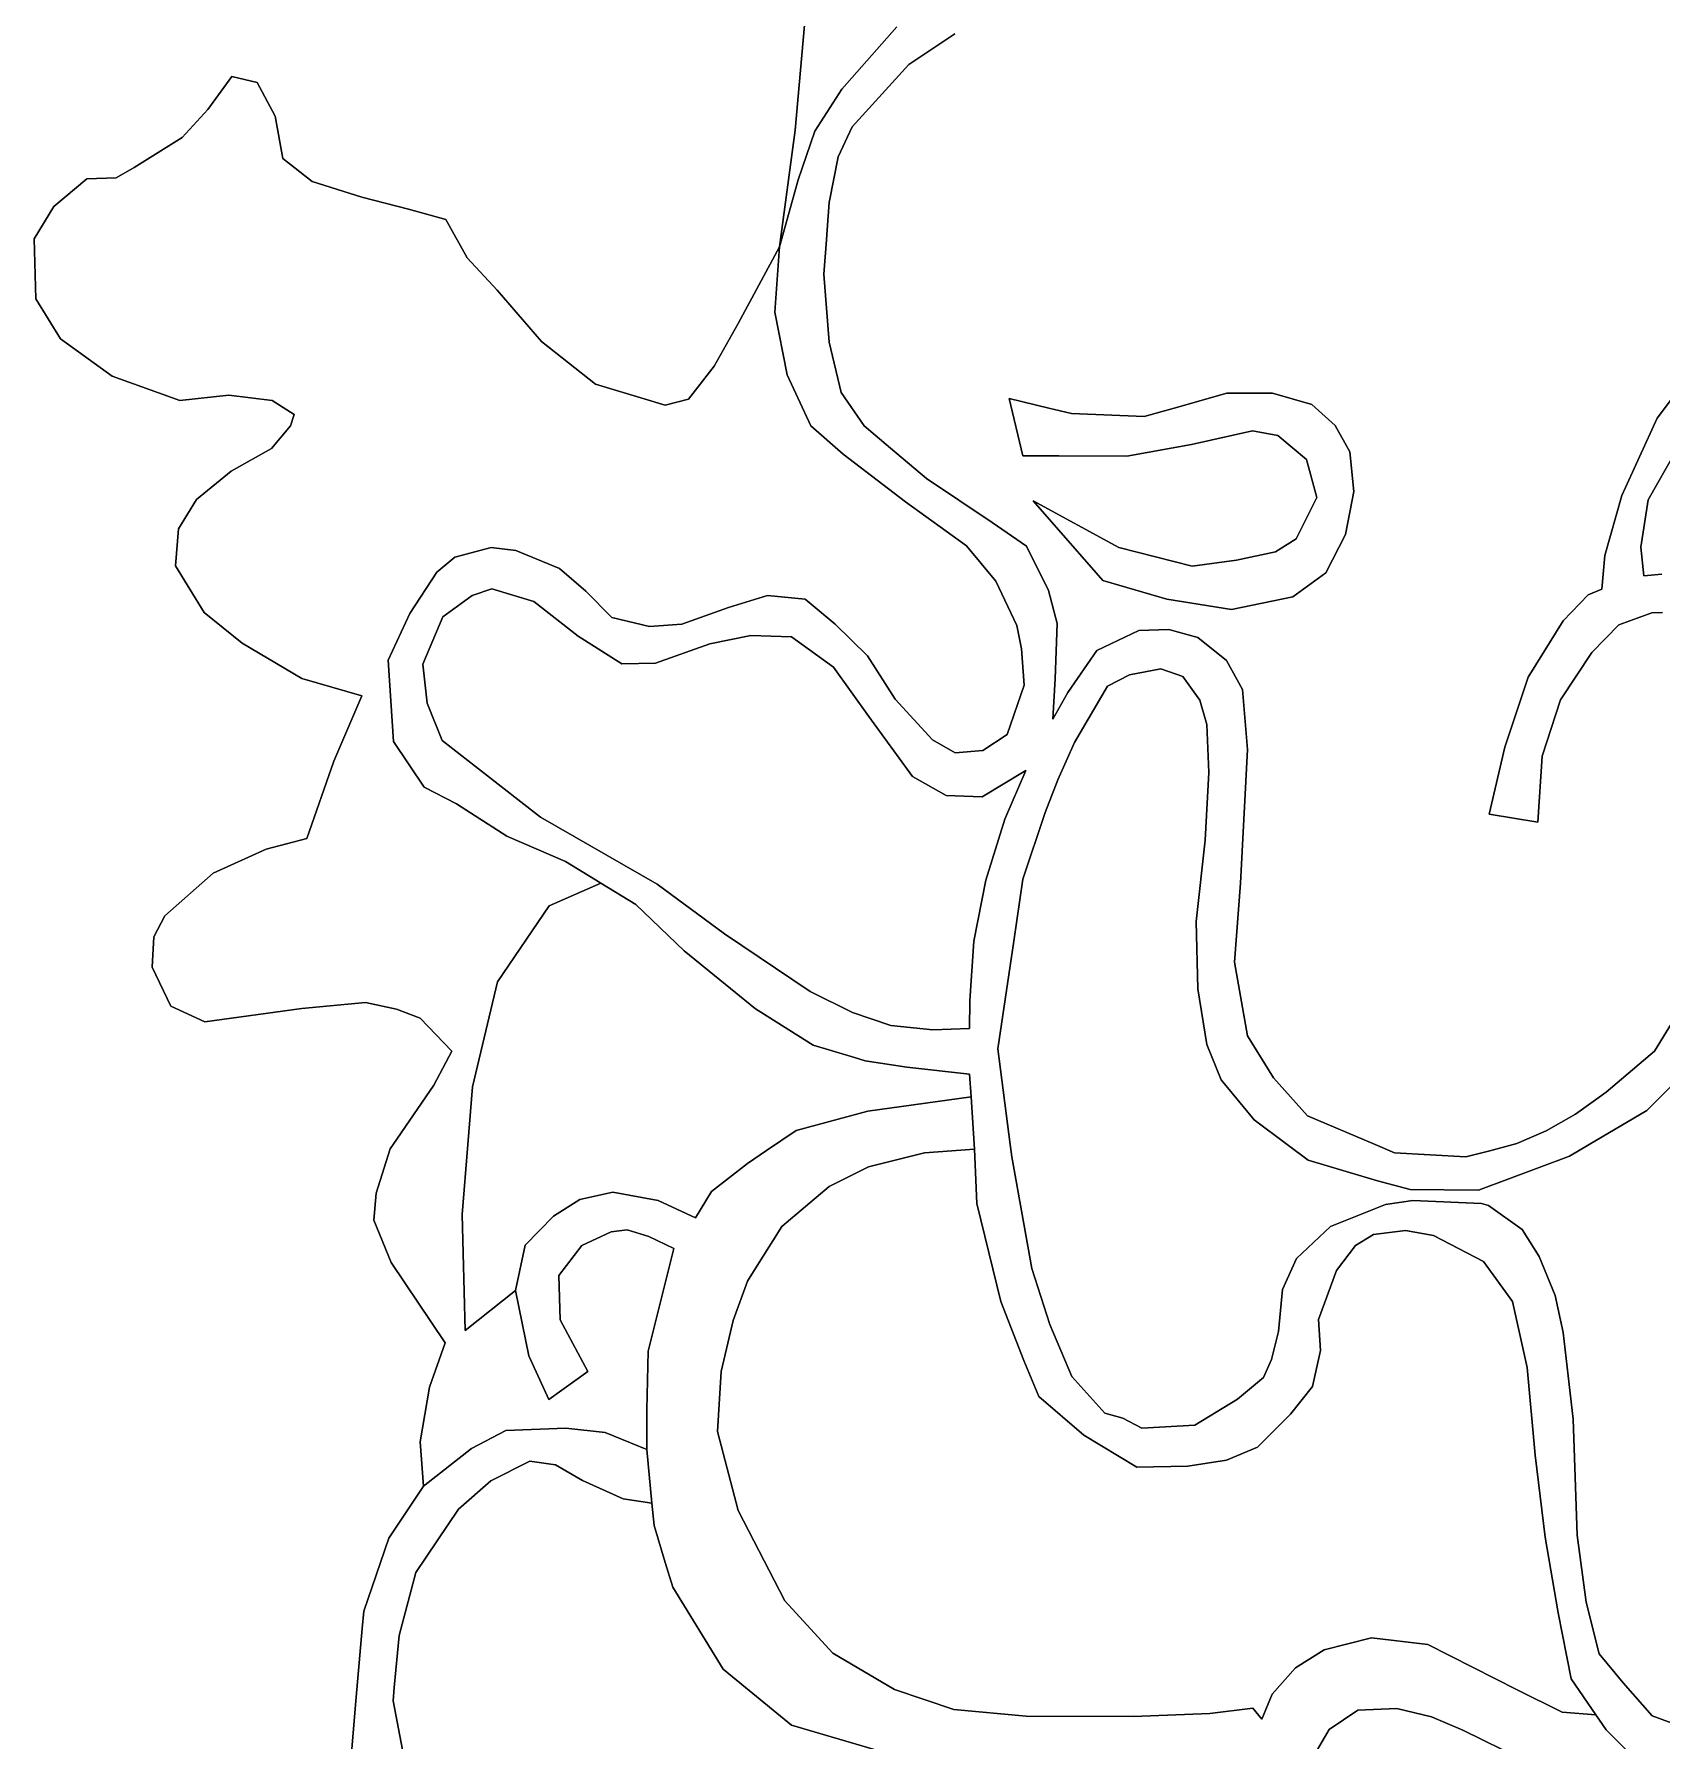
# Model space of a CAD drawing. Header units: inches. Extents: x 288635 to 1232953, y 676945 to 1655780.
# Drawn here: x 515833 to 529630, y 1168717 to 1183190 of the extents above; entities that cross this region are included whole.
import ezdxf

# ---------------------------------------------------------------- set-up
doc = ezdxf.new("R2010")
doc.units = ezdxf.units.IN
doc.header["$MEASUREMENT"] = 0

msp = doc.modelspace()

# ---------------------------------------------------------------- linework, layer by layer
at = {"color": 1}
for points in [[(522374.8789, 1183392.5384), (522283.4387, 1182376.5364), (522151.3585, 1181385.9344), (521800.8378, 1180735.6931), (521597.6374, 1180375.0124), (521379.1969, 1180095.6118), (521181.0765, 1180044.8117), (520591.7953, 1180222.6121), (520134.5944, 1180583.2928), (519758.6737, 1181020.1737), (519504.6732, 1181294.4942), (519321.7928, 1181619.6149), (519006.8322, 1181705.975), (518610.5914, 1181807.5752), (518190.5795, 1181941.6649), (517941.659, 1182134.7053), (517875.6189, 1182495.386), (517723.2186, 1182779.8666), (517509.8582, 1182830.6667), (517306.6578, 1182551.2661), (517088.2173, 1182312.5057), (516681.8165, 1182058.5052), (516529.4162, 1181972.145), (516280.4957, 1181961.985), (516001.0951, 1181728.3045), (515833.4548, 1181453.984), (515848.6948, 1180945.9829), (516056.9753, 1180605.6223), (516493.8561, 1180290.6616), (517067.8973, 1180082.3812), (517484.4581, 1180128.1013), (517850.2188, 1180082.3812), (518036.5823, 1179964.7889), (518006.9168, 1179869.5514), (517844.3565, 1179676.511), (517503.9958, 1179483.4706), (517209.3552, 1179244.7101), (517056.9549, 1178995.7896), (517031.5549, 1178680.829), (517275.3954, 1178284.5882), (517595.436, 1178025.5077), (518103.437, 1177725.7871), (518611.438, 1177578.4668), (518372.6776, 1177024.7457), (518144.0771, 1176369.4244), (517798.6364, 1176277.9842), (517351.5955, 1176074.7838), (516940.1147, 1175714.1031), (516848.6745, 1175536.3027), (516833.4345, 1175277.2222), (516990.9148, 1174947.0215), (517280.4754, 1174814.9413), (518103.437, 1174926.7015), (518641.9181, 1174977.5016), (518906.0786, 1174921.6215), (519104.199, 1174845.4213), (519373.4396, 1174566.0208), (519221.0393, 1174276.4602), (518875.4022, 1173774.5763), (518850.1985, 1173737.9791), (518733.3583, 1173362.0583), (518713.0383, 1173133.4579), (518860.3585, 1172772.7772), (519317.5595, 1172092.0558), (519185.4792, 1171716.1351), (519104.199, 1171253.8541), (519134.6791, 1170877.9334), (518840.0385, 1170435.9725), (518626.6781, 1169816.2113), (518614.2168, 1169671.2452), (518564.0692, 1169087.8613), (518523.5189, 1168616.1259)], [(523146.8339, 1183251.5755), (522679.473, 1182723.2544), (522450.8725, 1182367.6537), (522308.6322, 1181956.1729), (522151.3585, 1181385.9344), (522151.3585, 1181385.9344), (522283.4387, 1182376.5364), (522374.8789, 1183392.5384)], [(529387.0195, 1168582.537), (529158.4191, 1168811.1375), (529070.6091, 1168939.0892), (528862.0852, 1169242.9383), (528752.0183, 1169801.7394), (528641.9514, 1170445.2074), (528557.2845, 1171139.4754), (528489.5511, 1171884.5436), (528362.5508, 1172443.3447), (528117.017, 1172782.0121), (527693.6828, 1173002.1458), (527456.6157, 1173044.4793), (527185.6818, 1173010.6125), (527033.2815, 1172917.479), (526872.4145, 1172705.8119), (526720.0142, 1172290.9444), (526736.9476, 1172028.4772), (526669.2141, 1171723.6766), (526482.9471, 1171486.6095), (526203.5465, 1171207.2089), (525941.0793, 1171097.142), (525610.8787, 1171046.3419), (525179.0778, 1171037.8752), (524730.3436, 1171308.8091), (524349.3428, 1171639.0098), (524222.3425, 1171943.8104), (524027.6088, 1172443.3447), (523824.4084, 1173273.0797), (523802.7749, 1173734.5958), (523774.8139, 1174177.8635), (523761.9111, 1174371.4055), (523228.9225, 1174431.6126), (522878.0281, 1174483.7808), (522786.6935, 1174510.9868), (522435.6325, 1174615.5582), (521992.0525, 1174897.4163), (521947.9515, 1174925.4388), (521343.4303, 1175418.1998), (520931.9495, 1175809.3606), (520637.2218, 1175989.7163), (520591.5888, 1176017.641), (520337.5883, 1176175.1213), (519839.7473, 1176388.4818), (519413.0265, 1176662.8023), (519138.7059, 1176805.0426), (518879.6254, 1177191.1234), (518833.9053, 1177882.0047), (519016.7857, 1178278.2455), (519245.3861, 1178628.7662), (519397.7864, 1178755.7665), (519707.667, 1178837.0467), (519915.9475, 1178811.6466), (520286.7882, 1178659.2463), (520510.3086, 1178466.2059), (520728.7491, 1178242.6855), (521048.7897, 1178166.4853), (521323.1103, 1178186.8054), (521719.3511, 1178329.0456), (522049.5517, 1178430.6458), (522369.5924, 1178400.1658), (522623.5929, 1178186.8054), (522897.9134, 1177917.5648), (523131.5939, 1177551.8041), (523446.5545, 1177206.3634), (523639.5949, 1177094.6032), (523873.2754, 1177114.9232), (524081.5558, 1177252.0835), (524223.7961, 1177668.6443), (524203.476, 1177978.5249), (524162.836, 1178176.6453), (523985.0356, 1178552.5661), (523736.1151, 1178852.2867), (523217.9541, 1179223.1274), (522689.633, 1179629.5282), (522415.3125, 1179868.2887), (522217.1921, 1180300.0896), (522110.5119, 1180833.4906), (522151.3585, 1181385.9344), (522308.6322, 1181956.1729), (522450.8725, 1182367.6537), (522679.473, 1182723.2544), (523146.8339, 1183251.5755)], [(523636.4202, 1183192.0167), (523248.4341, 1182931.5348), (522765.8332, 1182403.2138), (522648.9929, 1182149.2133), (522572.7928, 1181763.1325), (522555.4407, 1181531.7708), (522549.079, 1181446.9482), (522527.0727, 1181153.5313), (522572.7928, 1180579.4901), (522674.393, 1180152.7693), (522867.4334, 1179868.2887), (523090.9538, 1179680.3283), (523395.7544, 1179421.2478), (523954.5555, 1179050.4071), (524244.1161, 1178847.2067), (524432.0765, 1178471.2859), (524503.1966, 1178191.8854), (524487.9566, 1177724.5244), (524467.4535, 1177382.3007), (524594.8766, 1177608.0217), (524840.4104, 1177963.6224), (525196.0112, 1178132.9561), (525450.0117, 1178141.4228), (525695.5455, 1178073.6893), (525941.0793, 1177878.9556), (526076.5463, 1177633.4218), (526118.8797, 1177125.4207), (526059.6129, 1175990.8851), (526008.8128, 1175322.0171), (526118.8797, 1174695.4826), (526339.0134, 1174339.8818), (526626.8807, 1174018.1479), (527199.6031, 1173774.5763), (527363.4822, 1173704.8806), (527968.6384, 1173671.0138), (528171.8388, 1173721.8139), (528369.6975, 1173774.5763), (528400.4392, 1173782.7741), (528649.3597, 1173889.4543), (528898.2802, 1174031.6946), (529157.3607, 1174219.6549), (529568.8416, 1174565.0956), (529909.2023, 1175123.8967)], [(529909.2023, 1175123.8967), (529568.8416, 1174565.0956), (529157.3607, 1174219.6549), (528898.2802, 1174031.6946), (528649.3597, 1173889.4543), (528400.4392, 1173782.7741), (528369.6975, 1173774.5763), (528171.8388, 1173721.8139), (527968.6384, 1173671.0138), (527363.4822, 1173704.8806), (527199.6031, 1173774.5763), (526626.8807, 1174018.1479), (526339.0134, 1174339.8818), (526118.8797, 1174695.4826), (526008.8128, 1175322.0171), (526059.6129, 1175990.8851), (526118.8797, 1177125.4207), (526076.5463, 1177633.4218), (525941.0793, 1177878.9556), (525695.5455, 1178073.6893), (525450.0117, 1178141.4228), (525196.0112, 1178132.9561), (524840.4104, 1177963.6224), (524594.8766, 1177608.0217), (524467.4535, 1177382.3007), (524487.9566, 1177724.5244), (524503.1966, 1178191.8854), (524432.0765, 1178471.2859), (524244.1161, 1178847.2067), (523954.5555, 1179050.4071), (523395.7544, 1179421.2478), (523090.9538, 1179680.3283), (522867.4334, 1179868.2887), (522674.393, 1180152.7693), (522572.7928, 1180579.4901), (522527.0727, 1181153.5313), (522549.079, 1181446.9482), (522555.4407, 1181531.7708), (522572.7928, 1181763.1325), (522648.9929, 1182149.2133), (522765.8332, 1182403.2138), (523248.4341, 1182931.5348), (523636.4202, 1183192.0167)], [(529634.8965, 1178284.6679), (529544.1438, 1178281.9589), (529264.7432, 1178180.3587), (529036.1428, 1177946.6782), (528771.9823, 1177545.3574), (528614.5019, 1177067.8364), (528578.9419, 1176509.0353), (528167.461, 1176575.0755), (528299.5413, 1177144.0366), (528497.6617, 1177738.3978), (528792.3023, 1178215.9187), (529005.6627, 1178434.3592), (529121.0203, 1178483.5558), (529147.903, 1178769.6399), (529290.1433, 1179277.6409), (529589.8639, 1179932.9622), (529954.6829, 1180416.3474)], [(529954.6829, 1180416.3474), (529589.8639, 1179932.9622), (529290.1433, 1179277.6409), (529147.903, 1178769.6399), (529121.0203, 1178483.5558), (529005.6627, 1178434.3592), (528792.3023, 1178215.9187), (528497.6617, 1177738.3978), (528299.5413, 1177144.0366), (528167.461, 1176575.0755), (528578.9419, 1176509.0353), (528614.5019, 1177067.8364), (528771.9823, 1177545.3574), (529036.1428, 1177946.6782), (529264.7432, 1178180.3587), (529544.1438, 1178281.9589), (529634.8965, 1178284.6679)], [(529747.3442, 1179653.5616), (529513.6637, 1179242.0808), (529452.7036, 1178840.76), (529452.7036, 1178840.76), (529477.1577, 1178595.4308), (529630.504, 1178612.1595)], [(529630.504, 1178612.1595), (529477.1577, 1178595.4308), (529452.7036, 1178840.76), (529513.6637, 1179242.0808), (529747.3442, 1179653.5616)], [(529954.6829, 1174518.2402), (529502.8014, 1174062.1746), (529014.6412, 1173774.5763), (528847.4801, 1173676.0938), (528075.3186, 1173386.5333), (527496.1974, 1173391.6133), (527219.5485, 1173467.8134), (526632.5957, 1173642.4388), (526455.0976, 1173774.5763), (526175.3948, 1173982.7995), (525895.9942, 1174323.1601), (525774.074, 1174622.8807), (525697.8738, 1175095.3217), (525682.6338, 1175664.2828), (525758.834, 1176355.1642), (525789.314, 1176929.2054), (525774.074, 1177335.6062), (525713.1139, 1177543.8866), (525570.8736, 1177742.007), (525382.9132, 1177808.0471), (525118.7527, 1177757.247), (524930.7923, 1177660.7268), (524651.3917, 1177183.2059), (524509.1515, 1176868.2452), (524402.4712, 1176588.8447), (524214.5109, 1176024.9635), (524137.6757, 1175499.8175), (524002.2088, 1174585.4157), (524107.3175, 1173774.5763), (524120.7423, 1173671.0138), (524290.076, 1172722.7453), (524442.4763, 1172248.611), (524628.7434, 1171808.3434), (524908.1439, 1171495.0762), (525060.5442, 1171452.7427), (525221.4112, 1171368.0759), (525670.1454, 1171393.4759), (526034.2128, 1171613.6097), (526254.3466, 1171799.8768), (526322.0801, 1171952.2771), (526381.3469, 1172189.3442), (526415.2136, 1172544.9449), (526533.7472, 1172807.4121), (526821.6144, 1173078.346), (527287.282, 1173264.613), (527519.7814, 1173299.8402), (528101.1647, 1173273.4448), (528159.3504, 1173256.1463), (528447.2177, 1173052.9459), (528591.1513, 1172824.3455), (528726.6182, 1172494.1448), (528794.3517, 1172180.8775), (528879.0185, 1171444.2761), (528912.8853, 1170462.1408), (528989.0854, 1169894.873), (529099.1523, 1169454.6054), (529302.3527, 1169209.0716), (529547.8865, 1168929.671), (529801.887, 1168836.5375)], [(529801.887, 1168836.5375), (529547.8865, 1168929.671), (529302.3527, 1169209.0716), (529099.1523, 1169454.6054), (528989.0854, 1169894.873), (528912.8853, 1170462.1408), (528879.0185, 1171444.2761), (528794.3517, 1172180.8775), (528726.6182, 1172494.1448), (528591.1513, 1172824.3455), (528447.2177, 1173052.9459), (528159.3504, 1173256.1463), (528101.1647, 1173273.4448), (527519.7814, 1173299.8402), (527287.282, 1173264.613), (526821.6144, 1173078.346), (526533.7472, 1172807.4121), (526415.2136, 1172544.9449), (526381.3469, 1172189.3442), (526322.0801, 1171952.2771), (526254.3466, 1171799.8768), (526034.2128, 1171613.6097), (525670.1454, 1171393.4759), (525221.4112, 1171368.0759), (525060.5442, 1171452.7427), (524908.1439, 1171495.0762), (524628.7434, 1171808.3434), (524442.4763, 1172248.611), (524290.076, 1172722.7453), (524120.7423, 1173671.0138), (524107.3175, 1173774.5763), (524002.2088, 1174585.4157), (524137.6757, 1175499.8175), (524214.5109, 1176024.9635), (524402.4712, 1176588.8447), (524509.1515, 1176868.2452), (524651.3917, 1177183.2059), (524930.7923, 1177660.7268), (525118.7527, 1177757.247), (525382.9132, 1177808.0471), (525570.8736, 1177742.007), (525713.1139, 1177543.8866), (525774.074, 1177335.6062), (525789.314, 1176929.2054), (525758.834, 1176355.1642), (525682.6338, 1175664.2828), (525697.8738, 1175095.3217), (525774.074, 1174622.8807), (525895.9942, 1174323.1601), (526175.3948, 1173982.7995), (526455.0976, 1173774.5763), (526632.5957, 1173642.4388), (527219.5485, 1173467.8134), (527496.1974, 1173391.6133), (528075.3186, 1173386.5333), (528847.4801, 1173676.0938), (529014.6412, 1173774.5763), (529502.8014, 1174062.1746), (529954.6829, 1174518.2402)], [(522993.1566, 1168633.4624), (522251.4751, 1168851.9028), (521862.0914, 1169169.5579), (521672.3539, 1169324.3437), (521245.6331, 1170020.3051), (521182.7583, 1170229.2116), (521088.1527, 1170543.5462), (521070.2768, 1170732.7325), (521027.1926, 1171188.7075), (521027.1926, 1171523.9881), (521037.3526, 1172021.8291), (521255.7975, 1172891.8371), (521043.7732, 1172994.0161), (520860.8929, 1173049.8962), (520723.7326, 1173034.6562), (520474.8121, 1172917.8159), (520281.7717, 1172663.8154), (520291.9317, 1172287.8947), (520356.8866, 1172166.4572), (520525.6122, 1171851.0138), (520195.4115, 1171612.2533), (520027.7712, 1171983.0941), (519914.106, 1172537.0268), (519994.4385, 1172920.5936), (520234.1466, 1173166.9481), (520457.667, 1173309.1884), (520737.0676, 1173370.1485), (521123.1484, 1173299.0284), (521438.109, 1173151.7081), (521575.2693, 1173375.2285), (521880.0699, 1173613.989), (522040.0555, 1173722.6212), (522291.5507, 1173893.3895), (522648.8377, 1173988.6661), (522901.1519, 1174055.9499), (523774.8139, 1174177.8635), (523802.7749, 1173734.5958), (523379.2373, 1173703.3125), (522906.7964, 1173586.4723), (522571.5157, 1173418.8319), (522571.5157, 1173418.8319), (522170.1949, 1173078.4713), (522094.5527, 1172957.7091), (521931.3389, 1172697.1398), (521880.6343, 1172616.1903), (521758.7141, 1172280.9097), (521657.1139, 1171849.1088), (521626.6338, 1171341.1078), (521799.3542, 1170670.5464), (522195.595, 1169903.4649), (522601.9958, 1169461.504), (523125.2368, 1169151.6234), (523628.1578, 1168983.9831), (524242.8391, 1168928.103), (525152.1609, 1168923.0229), (525797.3222, 1168948.423), (526163.0829, 1168994.1431), (526239.2831, 1168902.7029), (526326.1996, 1169113.8718), (526524.32, 1169337.3923), (526768.1605, 1169489.7926), (527169.4813, 1169591.3928), (527647.0022, 1169535.5127), (528403.9238, 1169149.4319), (528784.9245, 1168961.4715), (529070.6091, 1168939.0892), (529158.4191, 1168811.1375), (529387.0195, 1168582.537)], [(518523.5189, 1168616.1259), (518564.0692, 1169087.8613), (518614.2168, 1169671.2452), (518626.6781, 1169816.2113), (518840.0385, 1170435.9725), (519134.6791, 1170877.9334), (519541.1045, 1171195.485), (519830.6651, 1171347.8853), (520338.6661, 1171368.2054), (520673.9468, 1171332.6453), (521027.1926, 1171188.7075), (521027.1926, 1171188.7075), (521070.2768, 1170732.7325), (520826.3471, 1170768.7642), (520480.9064, 1170926.2445), (520252.3059, 1171058.3248), (520033.8655, 1171088.8048), (519703.6648, 1170921.1645), (519429.3443, 1170682.404), (519068.6635, 1170143.9229), (518926.4233, 1169610.5219), (518885.9679, 1169169.5579), (518875.6232, 1169056.8008), (518956.9033, 1168640.2399)], [(518956.9033, 1168640.2399), (518875.6232, 1169056.8008), (518885.9679, 1169169.5579), (518926.4233, 1169610.5219), (519068.6635, 1170143.9229), (519429.3443, 1170682.404), (519703.6648, 1170921.1645), (520033.8655, 1171088.8048), (520252.3059, 1171058.3248), (520480.9064, 1170926.2445), (520826.3471, 1170768.7642), (521070.2768, 1170732.7325), (521088.1527, 1170543.5462), (521182.7583, 1170229.2116), (521245.6331, 1170020.3051), (521672.3539, 1169324.3437), (521862.0914, 1169169.5579), (522251.4751, 1168851.9028), (522993.1566, 1168633.4624)], [(528449.6439, 1168560.1507), (527941.6428, 1168809.0712), (527677.4823, 1168920.8314), (527382.8417, 1168991.9516), (527052.6411, 1168976.7116), (526808.8006, 1168814.1512), (526631.0002, 1168509.3506)], [(526631.0002, 1168509.3506), (526808.8006, 1168814.1512), (527052.6411, 1168976.7116), (527382.8417, 1168991.9516), (527677.4823, 1168920.8314), (527941.6428, 1168809.0712), (528449.6439, 1168560.1507)]]:
    msp.add_lwpolyline(points, dxfattribs=at)
for points in [[(522151.3585, 1181385.9344), (522110.5119, 1180833.4906), (522217.1921, 1180300.0896), (522415.3125, 1179868.2887), (522689.633, 1179629.5282), (523217.9541, 1179223.1274), (523736.1151, 1178852.2867), (523985.0356, 1178552.5661), (524162.836, 1178176.6453), (524203.476, 1177978.5249), (524223.7961, 1177668.6443), (524081.5558, 1177252.0835), (523873.2754, 1177114.9232), (523639.5949, 1177094.6032), (523446.5545, 1177206.3634), (523131.5939, 1177551.8041), (522897.9134, 1177917.5648), (522623.5929, 1178186.8054), (522369.5924, 1178400.1658), (522049.5517, 1178430.6458), (521719.3511, 1178329.0456), (521323.1103, 1178186.8054), (521048.7897, 1178166.4853), (520728.7491, 1178242.6855), (520510.3086, 1178466.2059), (520286.7882, 1178659.2463), (519915.9475, 1178811.6466), (519707.667, 1178837.0467), (519397.7864, 1178755.7665), (519245.3861, 1178628.7662), (519016.7857, 1178278.2455), (518833.9053, 1177882.0047), (518879.6254, 1177191.1234), (519138.7059, 1176805.0426), (519413.0265, 1176662.8023), (519839.7473, 1176388.4818), (520337.5883, 1176175.1213), (520591.5888, 1176017.641), (520637.2218, 1175989.7163), (520198.5865, 1175798.3934), (519761.7057, 1175153.2321), (519548.3452, 1174264.2303), (519509.2649, 1173774.5763), (519461.9851, 1173182.1881), (519487.3851, 1172196.6662), (519914.106, 1172537.0268), (520027.7712, 1171983.0941), (520195.4115, 1171612.2533), (520525.6122, 1171851.0138), (520356.8866, 1172166.4572), (520291.9317, 1172287.8947), (520281.7717, 1172663.8154), (520474.8121, 1172917.8159), (520723.7326, 1173034.6562), (520860.8929, 1173049.8962), (521043.7732, 1172994.0161), (521255.7975, 1172891.8371), (521037.3526, 1172021.8291), (521027.1926, 1171523.9881), (521027.1926, 1171188.7075), (520673.9468, 1171332.6453), (520338.6661, 1171368.2054), (519830.6651, 1171347.8853), (519541.1045, 1171195.485), (519134.6791, 1170877.9334), (519104.199, 1171253.8541), (519185.4792, 1171716.1351), (519317.5595, 1172092.0558), (518860.3585, 1172772.7772), (518713.0383, 1173133.4579), (518733.3583, 1173362.0583), (518850.1985, 1173737.9791), (518875.4022, 1173774.5763), (519221.0393, 1174276.4602), (519373.4396, 1174566.0208), (519104.199, 1174845.4213), (518906.0786, 1174921.6215), (518641.9181, 1174977.5016), (518103.437, 1174926.7015), (517280.4754, 1174814.9413), (516990.9148, 1174947.0215), (516833.4345, 1175277.2222), (516848.6745, 1175536.3027), (516940.1147, 1175714.1031), (517351.5955, 1176074.7838), (517798.6364, 1176277.9842), (518144.0771, 1176369.4244), (518372.6776, 1177024.7457), (518611.438, 1177578.4668), (518103.437, 1177725.7871), (517595.436, 1178025.5077), (517275.3954, 1178284.5882), (517031.5549, 1178680.829), (517056.9549, 1178995.7896), (517209.3552, 1179244.7101), (517503.9958, 1179483.4706), (517844.3565, 1179676.511), (518006.9168, 1179869.5514), (518036.5823, 1179964.7889), (517850.2188, 1180082.3812), (517484.4581, 1180128.1013), (517067.8973, 1180082.3812), (516493.8561, 1180290.6616), (516056.9753, 1180605.6223), (515848.6948, 1180945.9829), (515833.4548, 1181453.984), (516001.0951, 1181728.3045), (516280.4957, 1181961.985), (516529.4162, 1181972.145), (516681.8165, 1182058.5052), (517088.2173, 1182312.5057), (517306.6578, 1182551.2661), (517509.8582, 1182830.6667), (517723.2186, 1182779.8666), (517875.6189, 1182495.386), (517941.659, 1182134.7053), (518190.5795, 1181941.6649), (518610.5914, 1181807.5752), (519006.8322, 1181705.975), (519321.7928, 1181619.6149), (519504.6732, 1181294.4942), (519758.6737, 1181020.1737), (520134.5944, 1180583.2928), (520591.7953, 1180222.6121), (521181.0765, 1180044.8117), (521379.1969, 1180095.6118), (521597.6374, 1180375.0124), (521800.8378, 1180735.6931), (522151.3585, 1181385.9344)], [(526663.778, 1180049.8024), (526861.8984, 1179872.0021), (526983.8187, 1179648.4816), (527019.3788, 1179313.2009), (526948.2586, 1178947.4402), (526780.6183, 1178622.3196), (526501.2177, 1178419.1192), (525983.0567, 1178312.4389), (525434.4156, 1178398.7991), (524890.8545, 1178556.2794), (524301.5733, 1179231.9208), (525028.0148, 1178835.68), (525647.776, 1178678.1997), (526023.6968, 1178728.9998), (526353.8974, 1178800.1199), (526531.6978, 1178911.8801), (526704.4181, 1179262.4008), (526618.0579, 1179582.4415), (526374.2175, 1179785.6419), (526160.857, 1179826.282), (525642.696, 1179709.4417), (525094.0549, 1179612.9215), (524519.9755, 1179613.6595), (524212.1852, 1179614.0551), (524098.3729, 1180100.6025), (524433.6243, 1180020.0133), (524626.694, 1179973.6023), (525241.3752, 1179948.2022), (525495.3757, 1180019.3224), (525942.4166, 1180146.3226), (526328.4974, 1180146.3226), (526663.778, 1180049.8024)], [(525942.4166, 1180146.3226), (525495.3757, 1180019.3224), (525241.3752, 1179948.2022), (524626.694, 1179973.6023), (524433.6243, 1180020.0133), (524098.3729, 1180100.6025), (524212.1852, 1179614.0551), (524519.9755, 1179613.6595), (525094.0549, 1179612.9215), (525642.696, 1179709.4417), (526160.857, 1179826.282), (526374.2175, 1179785.6419), (526618.0579, 1179582.4415), (526704.4181, 1179262.4008), (526531.6978, 1178911.8801), (526353.8974, 1178800.1199), (526023.6968, 1178728.9998), (525647.776, 1178678.1997), (525028.0148, 1178835.68), (524301.5733, 1179231.9208), (524890.8545, 1178556.2794), (525434.4156, 1178398.7991), (525983.0567, 1178312.4389), (526501.2177, 1178419.1192), (526780.6183, 1178622.3196), (526948.2586, 1178947.4402), (527019.3788, 1179313.2009), (526983.8187, 1179648.4816), (526861.8984, 1179872.0021), (526663.778, 1180049.8024), (526328.4974, 1180146.3226), (525942.4166, 1180146.3226)], [(522252.7521, 1178080.1251), (521907.3114, 1178090.2852), (521561.8708, 1178019.165), (521099.5898, 1177856.6047), (520815.1093, 1177851.5247), (520444.2685, 1178085.2052), (520068.3478, 1178379.8457), (519712.7471, 1178486.526), (519545.1067, 1178430.6458), (519296.1862, 1178247.7655), (519128.5459, 1177846.4447), (519164.106, 1177516.244), (519291.1062, 1177201.2834), (520124.2279, 1176551.0421), (521114.8299, 1175982.0809), (521683.791, 1175560.4401), (522410.2324, 1175072.7591), (522770.9132, 1174894.9588), (523096.0338, 1174783.1985), (523451.6345, 1174747.6385), (523761.4913, 1174758.1957), (523765.1416, 1174991.8165), (523799.0084, 1175499.8175), (523900.6086, 1176016.2852), (524061.4756, 1176532.7529), (524239.8564, 1176946.8513), (523868.1954, 1176723.7624), (523563.3948, 1176733.9225), (523278.9142, 1176896.4828), (522908.0734, 1177404.4838), (522608.3528, 1177821.0446), (522252.7521, 1178080.1251)], [(520444.2685, 1178085.2052), (520815.1093, 1177851.5247), (521099.5898, 1177856.6047), (521561.8708, 1178019.165), (521907.3114, 1178090.2852), (522252.7521, 1178080.1251), (522608.3528, 1177821.0446), (522908.0734, 1177404.4838), (523278.9142, 1176896.4828), (523563.3948, 1176733.9225), (523868.1954, 1176723.7624), (524239.8564, 1176946.8513), (524061.4756, 1176532.7529), (523900.6086, 1176016.2852), (523799.0084, 1175499.8175), (523765.1416, 1174991.8165), (523761.4913, 1174758.1957), (523451.6345, 1174747.6385), (523096.0338, 1174783.1985), (522770.9132, 1174894.9588), (522410.2324, 1175072.7591), (521683.791, 1175560.4401), (521114.8299, 1175982.0809), (520124.2279, 1176551.0421), (519291.1062, 1177201.2834), (519164.106, 1177516.244), (519128.5459, 1177846.4447), (519296.1862, 1178247.7655), (519545.1067, 1178430.6458), (519712.7471, 1178486.526), (520068.3478, 1178379.8457), (520444.2685, 1178085.2052)], [(521575.2693, 1173375.2285), (521438.109, 1173151.7081), (521123.1484, 1173299.0284), (520737.0676, 1173370.1485), (520457.667, 1173309.1884), (520234.1466, 1173166.9481), (519994.4385, 1172920.5936), (519914.106, 1172537.0268), (519487.3851, 1172196.6662), (519461.9851, 1173182.1881), (519509.2649, 1173774.5763), (519548.3452, 1174264.2303), (519761.7057, 1175153.2321), (520198.5865, 1175798.3934), (520637.2218, 1175989.7163), (520931.9495, 1175809.3606), (521343.4303, 1175418.1998), (521947.9515, 1174925.4388), (521992.0525, 1174897.4163), (522435.6325, 1174615.5582), (522786.6935, 1174510.9868), (522878.0281, 1174483.7808), (523228.9225, 1174431.6126), (523761.9111, 1174371.4055), (523774.8139, 1174177.8635), (522901.1519, 1174055.9499), (522648.8377, 1173988.6661), (522291.5507, 1173893.3895), (522040.0555, 1173722.6212), (521880.0699, 1173613.989), (521575.2693, 1173375.2285)], [(524730.3436, 1171308.8091), (525179.0778, 1171037.8752), (525610.8787, 1171046.3419), (525941.0793, 1171097.142), (526203.5465, 1171207.2089), (526482.9471, 1171486.6095), (526669.2141, 1171723.6766), (526736.9476, 1172028.4772), (526720.0142, 1172290.9444), (526872.4145, 1172705.8119), (527033.2815, 1172917.479), (527185.6818, 1173010.6125), (527456.6157, 1173044.4793), (527693.6828, 1173002.1458), (528117.017, 1172782.0121), (528362.5508, 1172443.3447), (528489.5511, 1171884.5436), (528557.2845, 1171139.4754), (528641.9514, 1170445.2074), (528752.0183, 1169801.7394), (528862.0852, 1169242.9383), (529070.6091, 1168939.0892), (528784.9245, 1168961.4715), (528403.9238, 1169149.4319), (527647.0022, 1169535.5127), (527169.4813, 1169591.3928), (526768.1605, 1169489.7926), (526524.32, 1169337.3923), (526326.1996, 1169113.8718), (526239.2831, 1168902.7029), (526163.0829, 1168994.1431), (525797.3222, 1168948.423), (525152.1609, 1168923.0229), (524242.8391, 1168928.103), (523628.1578, 1168983.9831), (523125.2368, 1169151.6234), (522601.9958, 1169461.504), (522195.595, 1169903.4649), (521799.3542, 1170670.5464), (521626.6338, 1171341.1078), (521657.1139, 1171849.1088), (521758.7141, 1172280.9097), (521880.6343, 1172616.1903), (521931.3389, 1172697.1398), (522094.5527, 1172957.7091), (522170.1949, 1173078.4713), (522571.5157, 1173418.8319), (522906.7964, 1173586.4723), (523379.2373, 1173703.3125), (523802.7749, 1173734.5958), (523824.4084, 1173273.0797), (524027.6088, 1172443.3447), (524222.3425, 1171943.8104), (524349.3428, 1171639.0098), (524730.3436, 1171308.8091)]]:
    msp.add_lwpolyline(points, close=True, dxfattribs=at)

doc.saveas('drawing.dxf')
